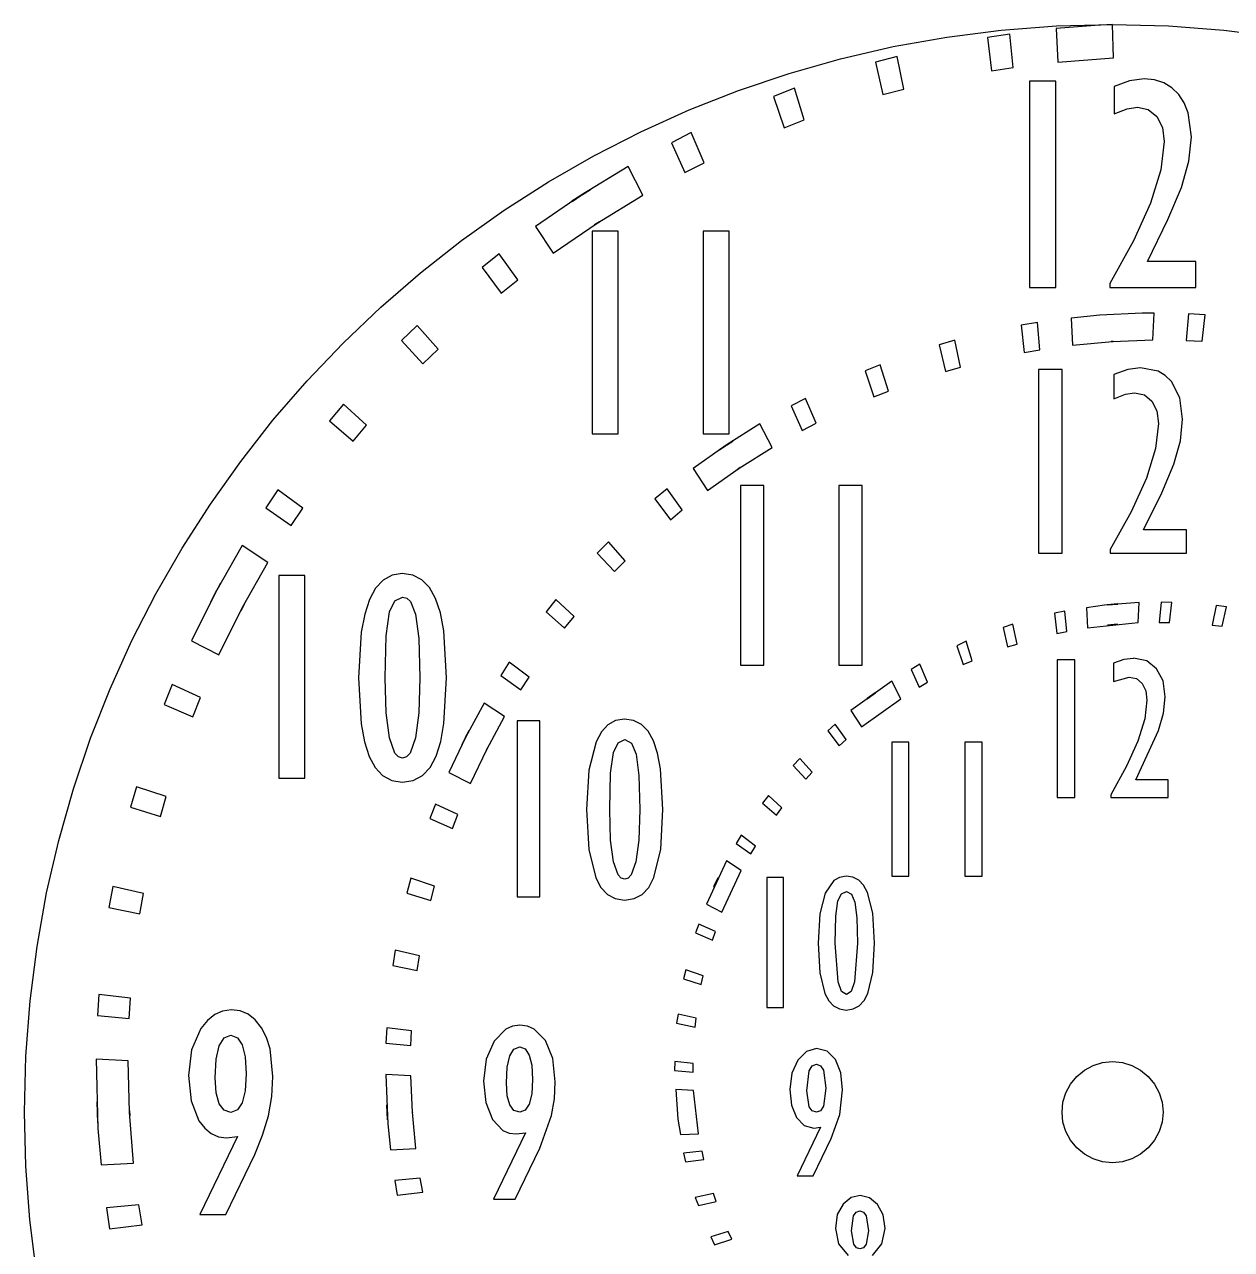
# Model space of a CAD drawing. Extents: x 5 to 175, y 5 to 175.
# Drawn here: x 5 to 99.3, y 79.3 to 175 of the extents above; entities that cross this region are included whole.
import ezdxf

# ---------------------------------------------------------------- set-up
doc = ezdxf.new("R2010")
doc.units = 0

msp = doc.modelspace()

# ---------------------------------------------------------------- linework, layer by layer
at = {"layer": 'clockface'}
for p, q in [((77.054579, 174.025557), (81.308734, 174.566132)), ((81.308734, 174.566132), (85.625655, 174.894394)), ((85.625655, 174.894394), (90, 175.005)), ((90, 175.005), (94.37434, 174.894387)), ((94.37434, 174.894387), (98.691256, 174.56612)), ((98.691256, 174.56612), (102.945406, 174.025539)), ((72.86853, 173.278009), (77.054579, 174.025557)), ((64.722115, 171.183358), (68.755928, 172.328829)), ((68.755928, 172.328829), (72.86853, 173.278009)), ((60.772431, 169.846937), (64.722115, 171.183358)), ((56.912218, 168.324907), (60.772431, 169.846937)), ((53.146816, 166.622609), (56.912218, 168.324907)), ((49.481566, 164.745384), (53.146816, 166.622609)), ((45.921811, 162.698573), (49.481566, 164.745384)), ((42.472889, 160.487517), (45.921811, 162.698573)), ((39.140143, 158.117557), (42.472889, 160.487517)), ((35.928914, 155.594034), (39.140143, 158.117557)), ((32.844542, 152.92229), (35.928914, 155.594034)), ((29.892369, 150.107664), (32.844542, 152.92229)), ((27.077735, 147.155498), (29.892369, 150.107664)), ((24.405982, 144.071134), (27.077735, 147.155498)), ((21.88245, 140.859911), (24.405982, 144.071134)), ((19.512482, 137.527172), (21.88245, 140.859911)), ((17.301416, 134.078256), (19.512482, 137.527172)), ((15.254596, 130.518506), (17.301416, 134.078256)), ((13.377361, 126.853261), (15.254596, 130.518506)), ((11.675053, 123.087864), (13.377361, 126.853261)), ((10.153012, 119.227655), (11.675053, 123.087864)), ((8.816581, 115.277975), (10.153012, 119.227655)), ((7.671099, 111.244165), (8.816581, 115.277975)), ((6.721907, 107.131566), (7.671099, 111.244165)), ((5.974348, 102.945519), (6.721907, 107.131566)), ((5.433761, 98.691365), (5.974348, 102.945519)), ((5.105488, 94.374445), (5.433761, 98.691365)), ((4.99487, 90.0001), (5.105488, 94.374445)), ((88.487857, 93.650188), (89.225365, 93.874299)), ((89.225365, 93.874299), (89.99969, 93.95091)), ((89.99969, 93.95091), (90.774015, 93.874299)), ((90.774015, 93.874299), (91.511523, 93.650188)), ((87.206187, 92.793803), (87.80789, 93.287161)), ((87.80789, 93.287161), (88.487857, 93.650188)), ((91.511523, 93.650188), (92.19149, 93.287161)), ((92.19149, 93.287161), (92.793193, 92.793803)), ((86.349802, 91.512133), (86.712829, 92.1921)), ((86.712829, 92.1921), (87.206187, 92.793803)), ((92.793193, 92.793803), (93.286551, 92.1921)), ((93.286551, 92.1921), (93.649578, 91.512133)), ((86.125691, 90.774625), (86.349802, 91.512133)), ((93.649578, 91.512133), (93.873689, 90.774625)), ((5.099339, 85.784939), (4.99487, 90.0001)), ((86.04908, 90.0003), (86.125691, 90.774625)), ((86.125691, 89.225975), (86.04908, 90.0003)), ((93.873689, 90.774625), (93.9503, 90.0003)), ((93.9503, 90.0003), (93.873689, 89.225975)), ((93.9503, 90.0003), (93.9503, 90.0003)), ((86.349802, 88.488467), (86.125691, 89.225975)), ((93.873689, 89.225975), (93.649578, 88.488467)), ((86.712829, 87.8085), (86.349802, 88.488467)), ((93.649578, 88.488467), (93.286551, 87.8085)), ((87.206187, 87.206797), (86.712829, 87.8085)), ((87.80789, 86.713439), (87.206187, 87.206797)), ((92.793193, 87.206797), (92.19149, 86.713439)), ((93.286551, 87.8085), (92.793193, 87.206797)), ((88.487857, 86.350412), (87.80789, 86.713439)), ((89.225365, 86.126301), (88.487857, 86.350412)), ((91.511523, 86.350412), (90.774015, 86.126301)), ((92.19149, 86.713439), (91.511523, 86.350412)), ((5.410826, 81.598386), (5.099339, 85.784939)), ((89.99969, 86.04969), (89.225365, 86.126301)), ((90.774015, 86.126301), (89.99969, 86.04969)), ((5.926444, 77.44741), (5.410826, 81.598386))]:
    msp.add_line(p, q, dxfattribs=at)
at = {"layer": 'hour marks'}
for p, q in [((88.6281, 174.936), (85.5931, 174.68)), ((85.5931, 174.68), (85.729, 172.072)), ((90.0001, 175.005), (88.6281, 174.936)), ((90.0817, 172.387), (90.0001, 175.005)), ((90.0001, 175.005), (90.0001, 175.005)), ((85.729, 172.072), (90.0817, 172.387)), ((52.1595, 163.911), (48.480275, 161.657875)), ((53.3114, 161.662), (52.1595, 163.911)), ((52.1595, 163.911), (52.1595, 163.911)), ((48.480275, 161.657875), (44.9269, 159.224)), ((49.74185, 159.482875), (53.3114, 161.662)), ((44.9269, 159.224), (46.2917, 157.129)), ((46.2917, 157.129), (49.74185, 159.482875)), ((88.994, 152.286), (86.7708, 152.065)), ((92.3224, 152.443), (88.994, 152.286)), ((92.555, 152.444), (92.3224, 152.443)), ((93.2485, 152.437), (92.555, 152.444)), ((92.555, 152.444), (92.555, 152.444)), ((93.1394, 150.35), (93.2485, 152.437)), ((86.7708, 152.065), (86.8819, 149.938)), ((89.996625, 150.227625), (93.1394, 150.35)), ((86.8819, 149.938), (89.996625, 150.227625)), ((62.4535, 143.803), (59.80195, 142.120625)), ((63.4007, 141.953), (62.4535, 143.803)), ((62.4535, 143.803), (62.4535, 143.803)), ((59.80195, 142.120625), (57.244, 140.31)), ((60.836438, 140.33725), (63.4007, 141.953)), ((57.244, 140.31), (58.3591, 138.597)), ((58.3591, 138.597), (60.836438, 140.33725)), ((21.9872, 134.283), (19.91775, 130.616125)), ((24.015, 132.963), (21.9872, 134.283)), ((21.9872, 134.283), (21.9872, 134.283)), ((22.00585, 129.40875), (24.015, 132.963)), ((19.91775, 130.616125), (18.0376, 126.842)), ((20.1806, 125.745), (22.00585, 129.40875)), ((89.3598, 129.636), (87.9511, 129.414)), ((87.9511, 129.414), (88.0323, 127.853)), ((92.0702, 129.823), (89.3598, 129.636)), ((91.9886, 128.262), (92.0702, 129.823)), ((92.0702, 129.823), (92.0702, 129.823)), ((88.0323, 127.853), (91.9886, 128.262)), ((18.0376, 126.842), (20.1806, 125.745)), ((72.7515, 123.685), (69.5605, 121.395)), ((73.4543, 122.312), (72.7515, 123.685)), ((72.7515, 123.685), (72.7515, 123.685)), ((40.9034, 121.965), (39.453762, 119.295)), ((42.5038, 120.923), (40.9034, 121.965)), ((40.9034, 121.965), (40.9034, 121.965)), ((70.3884, 120.125), (73.4543, 122.312)), ((41.1035, 118.343125), (42.5038, 120.923)), ((69.5605, 121.395), (70.3884, 120.125)), ((39.453762, 119.295), (38.1428, 116.55)), ((39.8373, 115.683), (41.1035, 118.343125)), ((38.1428, 116.55), (39.8373, 115.683)), ((59.8361, 109.637), (58.2703, 106.247)), ((60.9864, 108.888), (59.8361, 109.637)), ((59.8361, 109.637), (59.8361, 109.637)), ((59.4862, 105.624), (60.9864, 108.888)), ((58.2703, 106.247), (59.4862, 105.624)), ((10.6029, 94.1312), (10.7264, 88.7196)), ((13.0901, 94.002), (10.6029, 94.1312)), ((10.6029, 94.1312), (10.6029, 94.1312)), ((13.193612, 89.993538), (13.0901, 94.002)), ((33.2165, 92.9535), (33.3757, 89.085)), ((35.1704, 92.8517), (33.2165, 92.9535)), ((33.2165, 92.9535), (33.2165, 92.9535)), ((35.298312, 89.997237), (35.1704, 92.8517)), ((55.8704, 91.7737), (56.0254, 89.4508)), ((57.2579, 91.7008), (55.8704, 91.7737)), ((55.8704, 91.7737), (55.8704, 91.7737)), ((57.6625, 88.3196), (57.2579, 91.7008)), ((13.5102, 86.0195), (13.193612, 89.993538)), ((35.5781, 87.1688), (35.298312, 89.997237)), ((33.3757, 89.085), (33.5891, 87.0654)), ((56.0254, 89.4508), (56.2342, 88.2447)), ((10.7264, 88.7196), (10.9734, 85.8872)), ((56.2342, 88.2447), (57.6625, 88.3196)), ((33.5891, 87.0654), (35.5781, 87.1688)), ((10.9734, 85.8872), (13.5102, 86.0195))]:
    msp.add_line(p, q, dxfattribs=at)
at = {"layer": 'Layer 1'}
for p, q in [((85.5759, 170.581), (83.50007, 170.58063)), ((83.50007, 170.58063), (83.5001, 154.444)), ((85.5759, 154.444), (85.5759, 170.581)), ((91.329912, 170.601376), (90.11774, 170.167741)), ((92.4654, 170.746), (91.329912, 170.601376)), ((93.27562, 170.670351), (92.465391, 170.74627)), ((92.465391, 170.74627), (92.4654, 170.746)), ((93.995848, 170.442577), (93.27562, 170.670351)), ((94.626127, 170.062922), (93.995848, 170.442577)), ((90.11774, 170.167741), (90.1177, 168.022)), ((95.166511, 169.53136), (94.626127, 170.062922)), ((95.600075, 168.873687), (95.166511, 169.53136)), ((91.143873, 168.420069), (91.93412, 168.552716)), ((91.93412, 168.552716), (92.792376, 168.366959)), ((95.909817, 168.103923), (95.600075, 168.873687)), ((90.1177, 168.022), (91.143873, 168.420069)), ((92.792376, 168.366959), (93.45599, 167.809611)), ((93.45599, 167.809611), (93.889627, 166.954208)), ((96.157663, 166.22821), (95.909817, 168.103923)), ((93.889627, 166.954208), (94.034247, 165.851081)), ((94.034247, 165.851081), (93.768824, 163.636287)), ((95.962926, 164.331732), (96.157663, 166.22821)), ((95.3789, 162.276), (95.962926, 164.331732)), ((93.768824, 163.636287), (92.972556, 161.04991)), ((94.326118, 159.76349), (95.3789, 162.276)), ((92.972556, 161.04991), (91.645443, 158.091943)), ((92.7248, 156.496), (94.326118, 159.76349)), ((51.3791, 158.857), (49.34147, 158.85633)), ((49.34147, 158.85633), (49.3415, 143.018)), ((51.3791, 143.018), (51.3791, 158.857)), ((58.00191, 158.85633), (58.0019, 143.018)), ((60.0395, 158.857), (58.00191, 158.85633)), ((60.0395, 143.018), (60.0395, 158.857)), ((91.645443, 158.091943), (89.787487, 154.762381)), ((96.4998, 156.496), (92.7248, 156.496)), ((96.4998, 154.444), (96.4998, 156.496)), ((83.5001, 154.444), (85.5759, 154.444)), ((89.787487, 154.762381), (89.7875, 154.444)), ((89.7875, 154.444), (96.4998, 154.444)), ((86.0674, 148.032), (84.222, 148.031668)), ((84.222, 148.031668), (84.222, 133.688)), ((86.0674, 133.688), (86.0674, 148.032)), ((90.10432, 147.664766), (90.1043, 145.757)), ((91.181742, 148.05005), (90.10432, 147.664766)), ((92.19101, 148.17843), (91.181742, 148.05005)), ((92.191013, 148.17891), (92.19101, 148.17843)), ((93.551619, 147.908899), (92.191013, 148.17891)), ((94.112007, 147.571387), (93.551619, 147.908899)), ((94.592413, 147.09887), (94.112007, 147.571387)), ((95.253155, 145.830235), (94.592413, 147.09887)), ((90.1043, 145.757), (91.016602, 146.110868)), ((91.016602, 146.110868), (91.71919, 146.228806)), ((91.71919, 146.228806), (92.482141, 146.063745)), ((92.482141, 146.063745), (93.07208, 145.568383)), ((93.07208, 145.568383), (93.457361, 144.807996)), ((95.473494, 144.16314), (95.253155, 145.830235)), ((93.457361, 144.807996), (93.585742, 143.827403)), ((93.585742, 143.827403), (93.3498, 141.858679)), ((95.300278, 142.477438), (95.473494, 144.16314)), ((49.3415, 143.018), (51.3791, 143.018)), ((58.0019, 143.018), (60.0395, 143.018)), ((93.3498, 141.858679), (92.641983, 139.559632)), ((94.78103, 140.65018), (95.300278, 142.477438)), ((93.84531, 138.416636), (94.78103, 140.65018)), ((62.7494, 138.984), (60.9423, 138.983138)), ((60.9423, 138.983138), (60.9423, 124.938)), ((62.7494, 124.938), (62.7494, 138.984)), ((68.62244, 138.983138), (68.6224, 124.938)), ((70.4296, 138.984), (68.62244, 138.983138)), ((70.4296, 124.938), (70.4296, 138.984)), ((92.641983, 139.559632), (91.462306, 136.930283)), ((92.422, 135.512), (93.84531, 138.416636)), ((91.462306, 136.930283), (89.810782, 133.970653)), ((95.7773, 135.512), (92.422, 135.512)), ((95.7773, 133.688), (95.7773, 135.512)), ((84.222, 133.688), (86.0674, 133.688)), ((89.810782, 133.970653), (89.8108, 133.688)), ((89.8108, 133.688), (95.7773, 133.688)), ((26.8886, 131.932), (24.851, 131.931889)), ((24.851, 131.931889), (24.851, 116.094)), ((26.8886, 116.094), (26.8886, 131.932)), ((33.012898, 131.584732), (32.425808, 130.947947)), ((33.70671, 131.966802), (33.012898, 131.584732)), ((34.50724, 132.094158), (33.70671, 131.966802)), ((34.507242, 132.094168), (34.50724, 132.094158)), ((35.330002, 131.971911), (34.507242, 132.094168)), ((36.038416, 131.605109), (35.330002, 131.971911)), ((36.632495, 130.99372), (36.038416, 131.605109)), ((32.425808, 130.947947), (31.945449, 130.056446)), ((33.934139, 129.963857), (34.530506, 130.253439)), ((34.5305, 130.253439), (34.858977, 130.170878)), ((34.530506, 130.253439), (34.5305, 130.253439)), ((37.112252, 130.137698), (36.632495, 130.99372)), ((31.945449, 130.056446), (31.571825, 128.910226)), ((33.511446, 129.095369), (33.934139, 129.963857)), ((34.858977, 130.170878), (35.138184, 129.92325)), ((35.138184, 129.92325), (35.54904, 128.933109)), ((37.487095, 129.021107), (37.112252, 130.137698)), ((31.571825, 128.910226), (31.304943, 127.509288)), ((33.259558, 127.228463), (33.511446, 129.095369)), ((35.54904, 128.933109), (35.792351, 127.025763)), ((37.754844, 127.616481), (37.487095, 129.021107)), ((31.304943, 127.509288), (31.09143, 123.943248)), ((37.969046, 123.943248), (37.754844, 127.616481)), ((33.175548, 123.943239), (33.259558, 127.228463)), ((35.792351, 127.025763), (35.873568, 123.943239)), ((91.6428, 125.469767), (90.885981, 125.373353)), ((91.643188, 125.47019), (91.6428, 125.469767)), ((92.663579, 125.267813), (91.643188, 125.47019)), ((60.9423, 124.938), (62.7494, 124.938)), ((68.6224, 124.938), (70.4296, 124.938)), ((87.0508, 125.36), (85.66591, 125.359696)), ((85.66591, 125.359696), (85.6663, 114.602)), ((87.0508, 114.602), (87.0508, 125.36)), ((90.885981, 125.373353), (90.07804, 125.08426)), ((90.07804, 125.08426), (90.0785, 123.654)), ((93.444108, 124.66042), (92.663579, 125.267813)), ((93.939731, 123.708616), (93.444108, 124.66042)), ((31.09143, 123.943248), (31.297004, 120.342369)), ((33.260262, 121.202859), (33.175548, 123.943239)), ((35.873568, 123.943239), (35.789625, 121.202859)), ((37.76652, 120.377159), (37.969046, 123.943248)), ((90.0785, 123.654), (91.28928, 124.007983)), ((91.28928, 124.007983), (91.86162, 123.884059)), ((91.86162, 123.884059), (92.3042, 123.512407)), ((92.3042, 123.512407), (92.593031, 122.942309)), ((94.105048, 122.45797), (93.939731, 123.708616)), ((92.593031, 122.942309), (92.689188, 122.207057)), ((92.689188, 122.207057), (92.512293, 120.730474)), ((93.975136, 121.193824), (94.105048, 122.45797)), ((33.514364, 119.245458), (33.260262, 121.202859)), ((35.789625, 121.202859), (35.537799, 119.245458)), ((51.87001, 120.720196), (51.175235, 120.609655)), ((52.584082, 120.614092), (51.870007, 120.720206)), ((51.870007, 120.720206), (51.87001, 120.720196)), ((92.512293, 120.730474), (91.981565, 119.006104)), ((93.5857, 119.82351), (93.975136, 121.193824)), ((31.297004, 120.342369), (31.553936, 118.941359)), ((37.513312, 118.976183), (37.76652, 120.377159)), ((45.2585, 120.58), (43.48914, 120.579637)), ((43.48914, 120.579637), (43.4896, 106.833)), ((45.2585, 106.833), (45.2585, 120.58)), ((50.063649, 119.725336), (49.646825, 118.95156)), ((50.573117, 120.278035), (50.063649, 119.725336)), ((51.175235, 120.609655), (50.573117, 120.278035)), ((53.198894, 120.295728), (52.584082, 120.614092)), ((53.714472, 119.765081), (53.198894, 120.295728)), ((54.130847, 119.022116), (53.714472, 119.765081)), ((91.8163, 115.97), (93.5857, 119.82351)), ((31.553936, 118.941359), (31.913601, 117.806678)), ((33.937796, 118.071024), (33.514364, 119.245458)), ((35.537799, 119.245458), (35.118089, 118.071024)), ((37.158761, 117.829938), (37.513312, 118.976183)), ((49.646825, 118.95156), (49.091086, 116.74078)), ((51.005984, 118.117777), (51.37271, 118.871295)), ((51.37271, 118.871295), (51.890166, 119.122367)), ((51.890166, 119.122367), (51.89017, 119.122367)), ((51.89017, 119.122367), (52.417675, 118.836186)), ((52.417675, 118.836186), (52.774352, 117.977217)), ((54.45618, 118.052985), (54.130847, 119.022116)), ((74.0908, 118.912), (72.74467, 118.911527)), ((72.74467, 118.911527), (72.7452, 108.453)), ((74.0908, 108.453), (74.0908, 118.912)), ((79.8099, 118.912), (78.46369, 118.911527)), ((78.46369, 118.911527), (78.4642, 108.453)), ((79.8099, 108.453), (79.8099, 118.912)), ((91.981565, 119.006104), (91.096941, 117.034006)), ((31.913601, 117.806678), (32.383983, 116.930367)), ((34.212992, 117.777418), (33.937796, 118.071024)), ((34.530498, 117.679549), (34.212992, 117.777418)), ((34.845279, 117.777418), (34.530498, 117.679549)), ((35.118089, 118.071024), (34.845279, 117.777418)), ((36.6891, 116.943481), (37.158761, 117.829938)), ((50.787402, 116.497237), (51.005984, 118.117777)), ((52.774352, 117.977217), (52.985515, 116.321444)), ((54.688563, 116.833842), (54.45618, 118.052985)), ((32.383983, 116.930367), (32.973068, 116.304441)), ((36.090611, 116.310282), (36.6891, 116.943481)), ((54.874471, 113.645706), (54.688563, 116.833842)), ((91.096941, 117.034006), (89.858358, 114.814237)), ((24.851, 116.094), (26.8886, 116.094)), ((32.973068, 116.304441), (33.68083, 115.92889)), ((33.68083, 115.92889), (34.507241, 115.803708)), ((34.507241, 115.803708), (35.363317, 115.930353)), ((35.363317, 115.930353), (36.090611, 116.310282)), ((49.091086, 116.74078), (48.90585, 113.645706)), ((50.714528, 113.645707), (50.787402, 116.497237)), ((52.985515, 116.321444), (53.055988, 113.645707)), ((94.333, 115.97), (91.8163, 115.97)), ((94.333, 114.602), (94.333, 115.97)), ((85.6663, 114.602), (87.0508, 114.602)), ((89.858358, 114.814237), (89.8583, 114.602)), ((89.8583, 114.602), (94.333, 114.602)), ((48.90585, 113.645706), (49.084049, 110.520573)), ((50.787998, 111.267276), (50.714528, 113.645707)), ((53.055988, 113.645707), (52.983111, 111.267271)), ((54.698668, 110.55075), (54.874471, 113.645706)), ((51.008419, 109.568419), (50.787998, 111.267276)), ((52.983111, 111.267271), (52.764498, 109.568416)), ((49.084049, 110.520573), (49.618984, 108.319936)), ((54.171154, 108.340096), (54.698668, 110.55075)), ((51.375804, 108.549119), (51.008419, 109.568419)), ((52.764498, 109.568416), (52.400175, 108.549118)), ((49.618984, 108.319936), (50.027229, 107.559372)), ((51.614613, 108.294297), (51.375804, 108.549119)), ((51.890168, 108.209357), (51.614613, 108.294297)), ((52.16338, 108.294297), (51.890168, 108.209357)), ((52.400175, 108.549118), (52.16338, 108.294297)), ((53.763553, 107.570727), (54.171154, 108.340096)), ((64.2997, 108.333), (62.99184, 108.332339)), ((62.99184, 108.332339), (62.9923, 98.1716)), ((64.2997, 98.1716), (64.2997, 108.333)), ((68.672753, 108.354496), (68.227688, 108.109367)), ((69.18629, 108.436207), (68.672753, 108.354496)), ((69.186292, 108.436197), (69.18629, 108.436207)), ((69.714109, 108.357747), (69.186292, 108.436197)), ((70.168588, 108.122397), (69.714109, 108.357747)), ((72.7452, 108.453), (74.0908, 108.453)), ((78.4642, 108.453), (79.8099, 108.453)), ((50.027229, 107.559372), (50.53849, 107.016127)), ((53.244169, 107.02118), (53.763553, 107.570727)), ((68.227688, 108.109367), (67.542976, 107.128873)), ((68.818714, 107.069281), (69.201271, 107.254889)), ((69.20127, 107.254889), (69.591257, 107.043342)), ((69.201271, 107.254889), (69.20127, 107.254889)), ((70.549721, 107.730141), (70.168588, 108.122397)), ((70.857502, 107.180977), (70.549721, 107.730141)), ((43.4896, 106.833), (45.2585, 106.833)), ((50.53849, 107.016127), (51.152752, 106.690189)), ((51.152752, 106.690189), (51.870004, 106.581546)), ((51.870004, 106.581546), (52.61299, 106.691454)), ((52.61299, 106.691454), (53.244169, 107.02118)), ((67.542976, 107.128873), (67.132151, 105.494764)), ((68.385973, 105.314618), (68.547565, 106.512301)), ((68.547565, 106.512301), (68.818714, 107.069281)), ((69.591257, 107.043342), (69.854976, 106.408431)), ((69.854976, 106.408431), (70.010838, 105.1847)), ((71.26983, 105.563539), (70.857502, 107.180977)), ((67.132151, 105.494764), (66.99521, 103.207077)), ((68.332075, 103.207081), (68.385973, 105.314618)), ((71.407339, 103.207067), (71.26983, 105.563539)), ((70.010838, 105.1847), (70.062715, 103.207081)), ((66.99521, 103.207077), (67.127177, 100.897063)), ((68.54942, 100.193345), (68.332075, 103.207081)), ((70.062715, 103.207081), (69.847389, 100.193341)), ((71.277387, 100.919397), (71.407339, 103.207067)), ((67.127177, 100.897063), (67.522824, 99.270367)), ((70.887474, 99.285347), (71.277387, 100.919397)), ((68.821049, 99.439888), (68.54942, 100.193345)), ((69.847389, 100.193341), (69.578192, 99.439886)), ((67.522824, 99.270367), (67.82452, 98.708243)), ((67.82452, 98.708243), (68.202293, 98.306789)), ((69.201271, 99.188731), (68.821049, 99.439888)), ((69.578192, 99.439886), (69.201271, 99.188731)), ((70.202138, 98.310566), (70.586148, 98.716705)), ((70.586148, 98.716705), (70.887474, 99.285347)), ((20.473172, 97.908303), (19.853025, 97.632677)), ((21.14687, 98.000169), (20.473172, 97.908303)), ((21.146861, 98.000101), (21.14687, 98.000169)), ((21.836544, 97.912542), (21.146861, 98.000101)), ((22.458283, 97.649864), (21.836544, 97.912542)), ((62.9923, 98.1716), (64.2997, 98.1716)), ((68.202293, 98.306789), (68.656196, 98.065954)), ((68.656196, 98.065954), (69.186284, 97.985687)), ((69.186284, 97.985687), (69.735498, 98.066902)), ((69.735498, 98.066902), (70.202138, 98.310566)), ((19.286426, 97.17325), (18.77337, 96.529979)), ((19.853025, 97.632677), (19.286426, 97.17325)), ((23.012, 97.212067), (22.458283, 97.649864)), ((23.497621, 96.599151), (23.012, 97.212067)), ((43.129843, 96.714458), (42.603253, 96.480358)), ((43.70187, 96.792493), (43.129843, 96.714458)), ((43.702001, 96.79291), (43.70187, 96.792493)), ((44.28755, 96.718632), (43.702001, 96.79291)), ((44.815377, 96.495745), (44.28755, 96.718632)), ((18.77337, 96.529979), (18.043956, 94.882839)), ((20.204127, 95.181615), (20.587662, 95.802519)), ((20.587662, 95.802519), (21.1246, 96.00949)), ((21.1246, 96.0095), (21.641248, 95.821299)), ((21.1246, 96.00949), (21.1246, 96.0095)), ((21.641248, 95.821299), (22.010247, 95.256741)), ((23.892675, 95.835739), (23.497621, 96.599151)), ((24.174786, 94.94644), (23.892675, 95.835739)), ((42.603253, 96.480358), (41.68649, 95.543993)), ((45.697741, 95.60384), (44.815377, 96.495745)), ((18.043956, 94.882839), (17.800821, 92.859409)), ((19.974, 94.146794), (20.204127, 95.181615)), ((22.010247, 95.256741), (22.231624, 94.315895)), ((24.400406, 92.790081), (24.174786, 94.94644)), ((41.68649, 95.543993), (41.067156, 94.145697)), ((42.900693, 94.39944), (43.226249, 94.926494)), ((43.226249, 94.926494), (43.6821, 95.102166)), ((43.6821, 95.102166), (43.6821, 95.102156)), ((43.6821, 95.102156), (44.120753, 94.942411)), ((44.120753, 94.942411), (44.434035, 94.463177)), ((46.272613, 94.200444), (45.697741, 95.60384)), ((66.8807, 94.981747), (66.075045, 94.75278)), ((66.880958, 94.981787), (66.8807, 94.981747)), ((67.697398, 94.763711), (66.880958, 94.981787)), ((19.89729, 92.69807), (19.974, 94.146794)), ((22.231624, 94.315895), (22.30541, 92.99883)), ((41.067156, 94.145697), (40.860702, 92.427913)), ((42.705391, 93.520949), (42.900693, 94.39944)), ((44.434035, 94.463177), (44.621979, 93.664454)), ((46.4641, 92.36942), (46.272613, 94.200444)), ((65.40276, 94.066041), (64.948805, 93.040624)), ((66.075045, 94.75278), (65.40276, 94.066041)), ((68.344428, 94.10949), (67.697398, 94.763711)), ((68.766122, 93.08031), (68.344428, 94.10949)), ((22.30541, 92.99883), (22.231625, 91.681844)), ((42.6403, 92.290966), (42.705391, 93.520949)), ((44.621979, 93.664454), (44.68462, 92.546246)), ((64.948805, 93.040624), (64.79763, 91.780911)), ((66.102489, 91.680137), (66.293338, 93.226527)), ((66.293338, 93.226527), (66.532007, 93.613149)), ((66.532007, 93.613149), (66.866266, 93.742027)), ((66.866266, 93.742027), (67.187973, 93.624887)), ((66.866266, 93.742027), (66.866266, 93.742027)), ((67.187973, 93.624887), (67.417772, 93.273462)), ((67.417772, 93.273462), (67.601619, 91.867727)), ((68.906667, 91.73754), (68.766122, 93.08031)), ((17.800821, 92.859409), (18.006396, 90.882588)), ((19.974, 91.512744), (19.89729, 92.69807)), ((24.311385, 91.237173), (24.400406, 92.790081)), ((40.860702, 92.427913), (41.035284, 90.749379)), ((42.705392, 91.284528), (42.6403, 92.290966)), ((44.68462, 92.546246), (44.621979, 91.428036)), ((46.388596, 91.050929), (46.4641, 92.36942)), ((20.204126, 90.666053), (19.974, 91.512744)), ((22.231625, 91.681844), (22.010249, 90.741174)), ((24.044333, 89.704534), (24.311385, 91.237173)), ((42.900694, 90.565571), (42.705392, 91.284528)), ((44.621979, 91.428036), (44.434035, 90.629314)), ((46.16203, 89.749652), (46.388596, 91.050929)), ((64.79763, 91.780911), (64.925466, 90.549941)), ((66.293338, 90.414799), (66.102489, 91.680137)), ((67.601619, 91.867727), (67.417772, 90.461732)), ((68.684961, 89.816306), (68.906667, 91.73754)), ((18.006396, 90.882588), (18.622992, 89.328369)), ((20.587661, 90.15802), (20.204126, 90.666053)), ((21.1246, 89.98867), (20.587661, 90.15802)), ((21.641251, 90.176791), (21.1246, 89.98867)), ((22.010249, 90.741174), (21.641251, 90.176791)), ((41.035284, 90.749379), (41.55885, 89.429653)), ((43.22625, 90.134155), (42.900694, 90.565571)), ((43.6821, 89.990336), (43.22625, 90.134155)), ((44.120753, 90.150081), (43.6821, 89.990336)), ((44.434035, 90.629314), (44.120753, 90.150081)), ((64.925466, 90.549941), (65.309226, 89.582101)), ((66.532007, 90.098391), (66.293338, 90.414799)), ((66.866266, 89.992907), (66.532007, 90.098391)), ((67.187973, 90.110129), (66.866266, 89.992907)), ((67.417772, 90.461732), (67.187973, 90.110129)), ((18.622992, 89.328369), (19.070941, 88.745813)), ((23.599268, 88.192156), (24.044333, 89.704534)), ((41.55885, 89.429653), (42.372235, 88.581683)), ((45.25539, 87.19869), (46.16203, 89.749652)), ((65.309226, 89.582101), (65.905848, 88.960391)), ((68.0199, 87.94554), (68.684961, 89.816306)), ((21.645026, 88.112338), (18.704126, 81.999548)), ((19.070941, 88.745813), (19.581149, 88.32965)), ((19.581149, 88.32965), (20.153588, 88.079921)), ((20.153588, 88.079921), (20.788232, 87.996669)), ((20.788232, 87.996669), (21.645026, 88.112338)), ((22.976206, 86.700031), (23.599268, 88.192156)), ((44.124583, 88.397662), (41.627583, 83.206762)), ((42.372235, 88.581683), (42.858173, 88.369649)), ((42.858173, 88.369649), (43.39698, 88.298963)), ((43.39698, 88.298963), (44.124583, 88.397662)), ((67.190764, 88.825569), (65.359874, 85.019089)), ((65.905848, 88.960391), (66.657466, 88.753202)), ((66.657466, 88.753202), (67.190764, 88.825569)), ((43.3382, 83.2072), (45.25539, 87.19869)), ((66.6143, 85.0191), (68.0199, 87.94554)), ((20.718466, 81.999021), (22.976206, 86.700031)), ((65.359874, 85.019089), (66.6143, 85.0191)), ((69.579143, 83.324537), (68.944686, 82.810915)), ((70.280006, 83.495627), (69.579143, 83.324537)), ((70.280011, 83.495626), (70.280006, 83.495627)), ((70.998075, 83.319189), (70.280011, 83.495626)), ((71.628761, 82.789731), (70.998075, 83.319189)), ((41.627583, 83.206762), (43.3382, 83.2072)), ((68.944686, 82.810915), (68.49389, 81.992897)), ((72.074448, 81.970054), (71.628761, 82.789731)), ((18.704126, 81.999548), (20.718466, 81.999021)), ((68.49389, 81.992897), (68.343689, 80.909235)), ((69.601421, 80.734547), (69.767674, 81.903806)), ((69.767674, 81.903806), (69.975363, 82.196166)), ((69.975363, 82.196166), (70.265978, 82.293627)), ((70.265962, 82.293637), (70.5534, 82.195308)), ((70.265978, 82.293627), (70.265962, 82.293637)), ((70.5534, 82.195308), (70.758643, 81.900339)), ((70.758643, 81.900339), (70.922769, 80.720607)), ((72.223038, 80.909231), (72.074448, 81.970054)), ((68.343689, 80.909235), (68.591618, 79.701564)), ((69.783313, 79.692747), (69.601421, 80.734547)), ((70.922769, 80.720607), (70.740876, 79.692747)), ((71.97672, 79.701555), (72.223038, 80.909231)), ((68.591618, 79.701564), (69.335875, 78.804965)), ((69.994933, 79.409784), (69.783313, 79.692747)), ((70.740876, 79.692747), (70.534882, 79.409762)), ((71.23757, 78.804961), (71.97672, 79.701555)), ((70.26597, 79.315524), (69.994933, 79.409784)), ((70.534882, 79.409762), (70.26597, 79.315524))]:
    msp.add_line(p, q, dxfattribs=at)
at = {"layer": 'minute marks'}
for p, q in [((81.9768, 174.246), (80.241, 174.002)), ((82.2238, 171.654), (81.9768, 174.246)), ((81.9768, 174.246), (81.9768, 174.246)), ((80.241, 174.002), (80.5443, 171.39)), ((73.1629, 172.507), (71.4772, 172.055)), ((73.6843, 169.951), (73.1629, 172.507)), ((73.1629, 172.507), (73.1629, 172.507)), ((71.4772, 172.055), (72.0482, 169.525)), ((80.5443, 171.39), (82.2238, 171.654)), ((65.1427, 170.017), (63.5227, 169.391)), ((65.9096, 167.549), (65.1427, 170.017)), ((65.1427, 170.017), (65.1427, 170.017)), ((72.0482, 169.525), (73.6843, 169.951)), ((63.5227, 169.391), (64.3397, 166.942)), ((64.3397, 166.942), (65.9096, 167.549)), ((57.0688, 166.557), (55.535, 165.761)), ((55.535, 165.761), (56.5882, 163.445)), ((58.0853, 164.193), (57.0688, 166.557)), ((57.0688, 166.557), (57.0688, 166.557)), ((56.5882, 163.445), (58.0853, 164.193)), ((49.2011, 162.122), (48.5019, 161.671)), ((48.5019, 161.671), (49.2109, 162.105)), ((49.2109, 162.105), (49.2011, 162.122)), ((49.2011, 162.122), (49.2011, 162.122)), ((48.4626, 161.645), (47.7588, 161.191)), ((47.7588, 161.191), (47.7701, 161.171)), ((47.7701, 161.171), (48.4626, 161.645)), ((48.4626, 161.645), (48.4626, 161.645)), ((49.9245, 159.595), (49.5261, 159.336)), ((49.5261, 159.336), (49.9245, 159.595)), ((49.9245, 159.595), (49.9245, 159.595)), ((42.0893, 157.079), (40.7473, 156.022)), ((43.5332, 155.057), (42.0893, 157.079)), ((42.0893, 157.079), (42.0893, 157.079)), ((40.7473, 156.022), (42.2408, 154.02)), ((42.2408, 154.02), (43.5332, 155.057)), ((95.9429, 152.402), (95.7439, 150.314)), ((97.24, 152.324), (95.9429, 152.402)), ((95.9429, 152.402), (95.9429, 152.402)), ((97.0002, 150.258), (97.24, 152.324)), ((35.6773, 151.481), (34.4573, 150.298)), ((37.3057, 149.638), (35.6773, 151.481)), ((35.6773, 151.481), (35.6773, 151.481)), ((84.1234, 151.704), (82.8548, 151.503)), ((82.8548, 151.503), (83.1039, 149.363)), ((84.3255, 149.582), (84.1234, 151.704)), ((84.1234, 151.704), (84.1234, 151.704)), ((77.6882, 150.329), (76.4619, 149.974)), ((78.1197, 148.215), (77.6882, 150.329)), ((77.6882, 150.329), (77.6882, 150.329)), ((95.7439, 150.314), (97.0002, 150.258)), ((34.4573, 150.298), (36.1207, 148.492)), ((36.1207, 148.492), (37.3057, 149.638)), ((76.4619, 149.974), (76.9342, 147.882)), ((83.1039, 149.363), (84.3255, 149.582)), ((90.0399, 150.23), (89.8854, 150.218)), ((89.8854, 150.218), (90.0399, 150.23)), ((90.0399, 150.23), (90.0399, 150.23)), ((71.8539, 148.414), (70.6798, 147.932)), ((72.4926, 146.356), (71.8539, 148.414)), ((71.8539, 148.414), (71.8539, 148.414)), ((70.6798, 147.932), (71.3516, 145.917)), ((76.9342, 147.882), (78.1197, 148.215)), ((66.0036, 145.784), (64.8926, 145.191)), ((66.8408, 143.838), (66.0036, 145.784)), ((66.0036, 145.784), (66.0036, 145.784)), ((71.3516, 145.917), (72.4926, 146.356)), ((29.9164, 145.345), (28.8349, 144.043)), ((31.7014, 143.7), (29.9164, 145.345)), ((29.9164, 145.345), (29.9164, 145.345)), ((64.8926, 145.191), (65.7613, 143.281)), ((28.8349, 144.043), (30.6616, 142.429)), ((30.6616, 142.429), (31.7014, 143.7)), ((65.7613, 143.281), (66.8408, 143.838)), ((59.7864, 142.11), (59.2795, 141.774)), ((59.2795, 141.774), (59.2893, 141.758)), ((59.2893, 141.758), (59.7864, 142.11)), ((59.7864, 142.11), (59.7864, 142.11)), ((60.3213, 142.464), (59.8268, 142.136)), ((59.8268, 142.136), (60.3265, 142.454)), ((60.3265, 142.454), (60.3213, 142.464)), ((60.3213, 142.464), (60.3213, 142.464)), ((60.9006, 140.378), (60.6928, 140.236)), ((60.6928, 140.236), (60.9006, 140.378)), ((60.9006, 140.378), (60.9006, 140.378)), ((24.7839, 138.651), (23.8543, 137.244)), ((26.7342, 137.196), (24.7839, 138.651)), ((24.7839, 138.651), (24.7839, 138.651)), ((55.2048, 138.715), (54.2431, 137.932)), ((54.2431, 137.932), (55.4565, 136.305)), ((56.3779, 137.073), (55.2048, 138.715)), ((55.2048, 138.715), (55.2048, 138.715)), ((23.8543, 137.244), (25.8201, 135.84)), ((25.8201, 135.84), (26.7342, 137.196)), ((55.4565, 136.305), (56.3779, 137.073)), ((50.6113, 134.579), (49.7457, 133.701)), ((51.9239, 133.093), (50.6113, 134.579)), ((50.6113, 134.579), (50.6113, 134.579)), ((49.7457, 133.701), (51.0852, 132.247)), ((51.0852, 132.247), (51.9239, 133.093)), ((20.301, 131.356), (19.9191, 130.618)), ((19.9191, 130.618), (20.3263, 131.34)), ((20.3263, 131.34), (20.301, 131.356)), ((20.301, 131.356), (20.301, 131.356)), ((19.915, 130.611), (19.5285, 129.865)), ((19.5398, 129.858), (19.915, 130.611)), ((19.915, 130.611), (19.915, 130.611)), ((19.5285, 129.865), (19.5398, 129.858)), ((22.1841, 129.724), (21.8896, 129.175)), ((21.8896, 129.175), (22.1841, 129.724)), ((22.1841, 129.724), (22.1841, 129.724)), ((46.5041, 130.065), (45.7423, 129.105)), ((47.9412, 128.741), (46.5041, 130.065)), ((46.5041, 130.065), (46.5041, 130.065)), ((90.4109, 129.72), (89.5898, 129.655)), ((89.5898, 129.652), (90.4109, 129.708)), ((89.5898, 129.655), (89.5898, 129.652)), ((90.4109, 129.708), (90.4109, 129.72)), ((90.4109, 129.72), (90.4109, 129.72)), ((93.7962, 129.86), (93.6448, 128.271)), ((94.6272, 129.835), (93.7962, 129.86)), ((93.7962, 129.86), (93.7962, 129.86)), ((94.4448, 128.261), (94.6272, 129.835)), ((98.0818, 129.601), (97.7702, 128.074)), ((98.9127, 129.486), (98.0818, 129.601)), ((98.0818, 129.601), (98.0818, 129.601)), ((98.5711, 127.972), (98.9127, 129.486)), ((45.7423, 129.105), (47.1924, 127.823)), ((47.1924, 127.823), (47.9412, 128.741)), ((86.2711, 129.149), (85.4696, 128.999)), ((85.4696, 128.999), (85.6536, 127.416)), ((86.423, 127.558), (86.2711, 129.149)), ((86.2711, 129.149), (86.2711, 129.149)), ((82.2145, 128.149), (81.4507, 127.875)), ((81.4507, 127.875), (81.7934, 126.356)), ((82.5365, 126.572), (82.2145, 128.149)), ((82.2145, 128.149), (82.2145, 128.149)), ((85.6536, 127.416), (86.423, 127.558)), ((90.3944, 128.14), (89.6063, 128.059)), ((89.6063, 128.058), (90.3944, 128.125)), ((89.6063, 128.059), (89.6063, 128.058)), ((90.3944, 128.125), (90.3944, 128.14)), ((90.3944, 128.14), (90.3944, 128.14)), ((93.6448, 128.271), (94.4448, 128.261)), ((97.7702, 128.074), (98.5711, 127.972)), ((78.5677, 126.799), (77.8432, 126.452)), ((77.8432, 126.452), (78.3326, 124.987)), ((79.038, 125.285), (78.5677, 126.799)), ((78.5677, 126.799), (78.5677, 126.799)), ((81.7934, 126.356), (82.5365, 126.572)), ((42.8676, 125.16), (42.2165, 124.129)), ((44.4199, 124.002), (42.8676, 125.16)), ((42.8676, 125.16), (42.8676, 125.16)), ((74.9437, 125.001), (74.2631, 124.592)), ((74.2631, 124.592), (74.8946, 123.206)), ((75.5478, 123.595), (74.9437, 125.001)), ((74.9437, 125.001), (74.9437, 125.001)), ((78.3326, 124.987), (79.038, 125.285)), ((42.2165, 124.129), (43.7683, 123.021)), ((43.7683, 123.021), (44.4199, 124.002)), ((74.8946, 123.206), (75.5478, 123.595)), ((16.5338, 123.421), (15.9137, 121.868)), ((18.7337, 122.42), (16.5338, 123.421)), ((16.5338, 123.421), (16.5338, 123.421)), ((71.4534, 122.785), (70.8219, 122.321)), ((70.8307, 122.307), (71.4658, 122.762)), ((71.4658, 122.762), (71.4534, 122.785)), ((71.4534, 122.785), (71.4534, 122.785)), ((15.9137, 121.868), (18.1502, 120.906)), ((18.1502, 120.906), (18.7337, 122.42)), ((70.8219, 122.321), (70.8307, 122.307)), ((39.7231, 119.831), (39.4554, 119.299)), ((39.4554, 119.299), (39.7391, 119.822)), ((39.7391, 119.822), (39.7231, 119.831)), ((39.7231, 119.831), (39.7231, 119.831)), ((68.3389, 120.326), (67.7606, 119.812)), ((67.7606, 119.812), (68.6396, 118.634)), ((69.1879, 119.138), (68.3389, 120.326)), ((68.3389, 120.326), (68.3389, 120.326)), ((39.4513, 119.29), (39.1789, 118.749)), ((39.1789, 118.749), (39.1898, 118.743)), ((39.1898, 118.743), (39.4513, 119.29)), ((39.4513, 119.29), (39.4513, 119.29)), ((68.6396, 118.634), (69.1879, 119.138)), ((41.1731, 118.472), (41.0811, 118.296)), ((41.0811, 118.296), (41.1731, 118.472)), ((41.1731, 118.472), (41.1731, 118.472)), ((65.5701, 117.648), (65.0476, 117.089)), ((65.0476, 117.089), (66.0279, 116.025)), ((66.5204, 116.573), (65.5701, 117.648)), ((65.5701, 117.648), (65.5701, 117.648)), ((66.0279, 116.025), (66.5204, 116.573)), ((13.7366, 115.434), (13.2772, 113.833)), ((16.0558, 114.66), (13.7366, 115.434)), ((13.7366, 115.434), (13.7366, 115.434)), ((15.6176, 113.106), (16.0558, 114.66)), ((37.101, 114.064), (36.6695, 112.941)), ((38.842, 113.272), (37.101, 114.064)), ((37.101, 114.064), (37.101, 114.064)), ((63.1232, 114.756), (62.6602, 114.156)), ((62.6602, 114.156), (63.7325, 113.209)), ((64.1645, 113.797), (63.1232, 114.756)), ((63.1232, 114.756), (63.1232, 114.756)), ((13.2772, 113.833), (15.6176, 113.106)), ((38.4307, 112.183), (38.842, 113.272)), ((63.7325, 113.209), (64.1645, 113.797)), ((36.6695, 112.941), (38.4307, 112.183)), ((60.9869, 111.643), (60.5874, 111.008)), ((62.1145, 110.802), (60.9869, 111.643)), ((60.9869, 111.643), (60.9869, 111.643)), ((60.5874, 111.008), (61.7476, 110.18)), ((61.7476, 110.18), (62.1145, 110.802)), ((35.1874, 108.28), (34.8743, 107.124)), ((37.0127, 107.671), (35.1874, 108.28)), ((35.1874, 108.28), (35.1874, 108.28)), ((59.1653, 108.295), (58.834, 107.631)), ((58.894, 107.597), (59.2051, 108.271)), ((59.2051, 108.271), (59.1653, 108.295)), ((59.1653, 108.295), (59.1653, 108.295)), ((11.8855, 107.633), (11.5946, 106)), ((14.2921, 107.09), (11.8855, 107.633)), ((11.8855, 107.633), (11.8855, 107.633)), ((36.7269, 106.549), (37.0127, 107.671)), ((58.834, 107.631), (58.894, 107.597)), ((14.0043, 105.508), (14.2921, 107.09)), ((34.8743, 107.124), (36.7269, 106.549)), ((11.5946, 106), (14.0043, 105.508)), ((57.6837, 104.701), (57.4233, 104.014)), ((58.9808, 104.111), (57.6837, 104.701)), ((57.6837, 104.701), (57.6837, 104.701)), ((57.4233, 104.014), (58.7565, 103.44)), ((58.7565, 103.44), (58.9808, 104.111)), ((33.9596, 102.65), (33.7689, 101.475)), ((35.8546, 102.222), (33.9596, 102.65)), ((33.9596, 102.65), (33.9596, 102.65)), ((35.6773, 101.086), (35.8546, 102.222)), ((33.7689, 101.475), (35.6773, 101.086)), ((56.6528, 101.121), (56.4745, 100.415)), ((58.0181, 100.665), (56.6528, 101.121)), ((56.6528, 101.121), (56.6528, 101.121)), ((57.8693, 99.9814), (58.0181, 100.665)), ((56.4745, 100.415), (57.8693, 99.9814)), ((10.8091, 99.1996), (10.6918, 97.5527)), ((13.272, 98.9133), (10.8091, 99.1996)), ((10.8091, 99.1996), (10.8091, 99.1996)), ((13.179, 97.316), (13.272, 98.9133)), ((56.0518, 97.6627), (55.9428, 96.9506)), ((57.4558, 97.346), (56.0518, 97.6627)), ((56.0518, 97.6627), (56.0518, 97.6627)), ((10.6918, 97.5527), (13.179, 97.316)), ((55.9428, 96.9506), (57.3845, 96.6566)), ((57.3845, 96.6566), (57.4558, 97.346)), ((33.2982, 96.5868), (33.2336, 95.406)), ((35.2319, 96.3625), (33.2982, 96.5868)), ((33.2982, 96.5868), (33.2982, 96.5868)), ((35.188, 95.22), (35.2319, 96.3625)), ((33.2336, 95.406), (35.188, 95.22)), ((55.8074, 93.9715), (55.7764, 93.2594)), ((57.2233, 93.8072), (55.8074, 93.9715)), ((55.8074, 93.9715), (55.8074, 93.9715)), ((55.7764, 93.2594), (57.2243, 93.1219)), ((57.2243, 93.1219), (57.2233, 93.8072)), ((10.653, 90.8213), (10.7099, 89.179)), ((10.6784, 90.8208), (10.653, 90.8213)), ((10.653, 90.8213), (10.653, 90.8213)), ((10.7156, 89.179), (10.6784, 90.8208)), ((13.1903, 90.1175), (13.2152, 89.7216)), ((13.2152, 89.7216), (13.1903, 90.1175)), ((13.1903, 90.1175), (13.1903, 90.1175)), ((33.2966, 90.5867), (33.3586, 89.4136)), ((33.3137, 90.5867), (33.2966, 90.5867)), ((33.2966, 90.5867), (33.2966, 90.5867)), ((33.3622, 89.4136), (33.3137, 90.5867)), ((35.298, 90.0089), (35.3016, 89.965)), ((35.3016, 89.965), (35.298, 90.0089)), ((35.298, 90.0089), (35.298, 90.0089)), ((10.7099, 89.179), (10.7156, 89.179)), ((33.3586, 89.4136), (33.3622, 89.4136)), ((57.9344, 86.9456), (56.4833, 86.8076)), ((56.4833, 86.8076), (56.6259, 86.1229)), ((56.6259, 86.1229), (58.0641, 86.2903)), ((58.0641, 86.2903), (57.9344, 86.9456)), ((57.9344, 86.9456), (57.9344, 86.9456)), ((35.9171, 84.849), (33.9307, 84.6599)), ((33.9307, 84.6599), (34.1214, 83.5086)), ((36.1218, 83.7406), (35.9171, 84.849)), ((35.9171, 84.849), (35.9171, 84.849)), ((34.1214, 83.5086), (36.1218, 83.7406)), ((58.8289, 83.6388), (57.3949, 83.3458)), ((57.3949, 83.3458), (57.6439, 82.6967)), ((59.0325, 83.0104), (58.8289, 83.6388)), ((58.8289, 83.6388), (58.8289, 83.6388)), ((13.9216, 82.7546), (11.3889, 82.5138)), ((11.3889, 82.5138), (11.6225, 80.8943)), ((14.1841, 81.1919), (13.9216, 82.7546)), ((13.9216, 82.7546), (13.9216, 82.7546)), ((57.6439, 82.6967), (59.0325, 83.0104)), ((11.6225, 80.8943), (14.1841, 81.1919)), ((59.974, 80.672), (58.6062, 80.2473)), ((60.2474, 80.0783), (59.974, 80.672)), ((59.974, 80.672), (59.974, 80.672)), ((58.6062, 80.2473), (58.9105, 79.6323)), ((58.9105, 79.6323), (60.2474, 80.0783))]:
    msp.add_line(p, q, dxfattribs=at)

doc.saveas('drawing.dxf')
